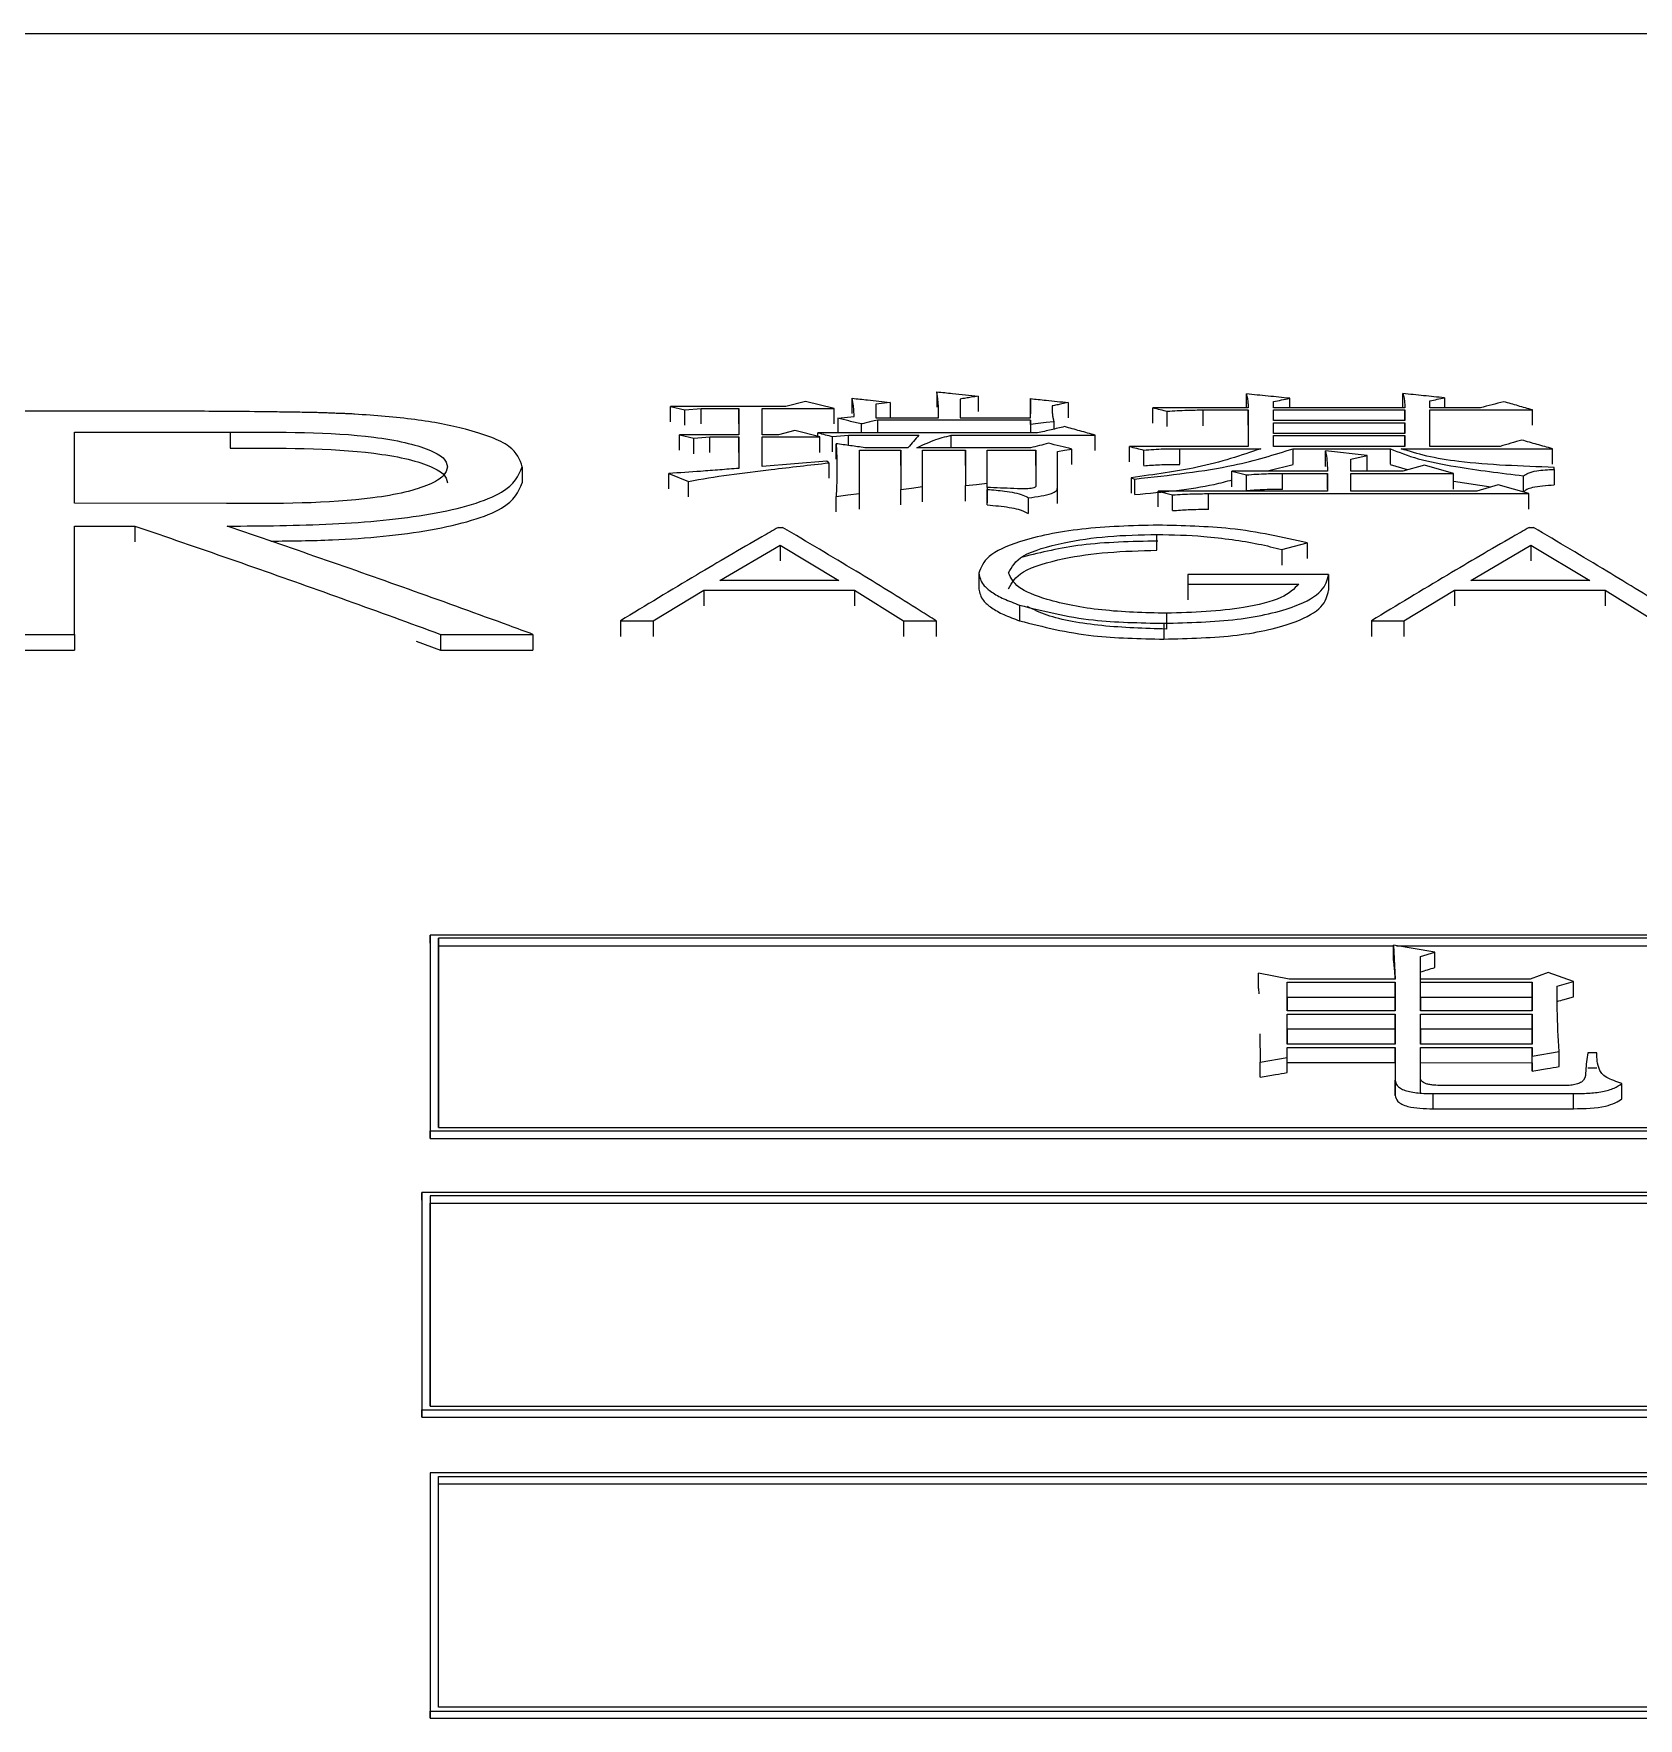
# Model space of a CAD drawing. Header units: millimetres. Extents: x 2085 to 4229, y 754 to 2271.
# Drawn here: x 2603.05 to 2612.7, y 2106.04 to 2116.17 of the extents above; entities that cross this region are included whole.
import ezdxf

# ---------------------------------------------------------------- set-up
doc = ezdxf.new("R2010")
doc.units = ezdxf.units.MM

msp = doc.modelspace()

# ---------------------------------------------------------------- linework, layer by layer
at = {"color": 7, "linetype": 'Continuous', "lineweight": 25}
for p, q in [((2629.619, 2116.166), (2592.619, 2116.167)), ((2606.88, 2113.927), (2606.967, 2113.906)), ((2607.573, 2113.927), (2606.88, 2113.927)), ((2606.88, 2113.835), (2606.88, 2113.927)), ((2607.692, 2113.956), (2607.573, 2113.927)), ((2607.865, 2113.914), (2607.692, 2113.956)), ((2607.973, 2113.884), (2607.973, 2113.976)), ((2608.2, 2113.95), (2608.114, 2113.94)), ((2608.114, 2113.94), (2608.114, 2113.859)), ((2608.2, 2113.95), (2608.2, 2113.859)), ((2608.481, 2114.015), (2608.481, 2113.923)), ((2608.622, 2113.971), (2608.622, 2113.859)), ((2608.73, 2113.989), (2608.73, 2113.897)), ((2609.044, 2113.859), (2609.044, 2113.974)), ((2609.044, 2113.974), (2609.044, 2113.882)), ((2609.271, 2113.95), (2609.271, 2113.858)), ((2610.342, 2113.919), (2610.342, 2114.002)), ((2610.504, 2113.919), (2610.504, 2113.956)), ((2610.602, 2113.919), (2610.602, 2113.976)), ((2611.283, 2113.919), (2611.283, 2114.005)), ((2611.445, 2113.919), (2611.445, 2113.961)), ((2611.532, 2113.979), (2611.532, 2113.919)), ((2603.849, 2113.898), (2602.849, 2113.898)), ((2606.967, 2113.906), (2607.064, 2113.914)), ((2606.967, 2113.814), (2606.967, 2113.906)), ((2607.064, 2113.914), (2607.291, 2113.914)), ((2607.291, 2113.914), (2607.291, 2113.757)), ((2607.291, 2113.822), (2607.291, 2113.914)), ((2607.432, 2113.914), (2607.865, 2113.914)), ((2607.432, 2113.757), (2607.432, 2113.914)), ((2607.865, 2113.822), (2607.865, 2113.914)), ((2607.886, 2113.856), (2607.984, 2113.867)), ((2607.886, 2113.856), (2607.886, 2113.768)), ((2608.114, 2113.859), (2608.492, 2113.859)), ((2608.124, 2113.845), (2608.124, 2113.768)), ((2609.044, 2113.845), (2608.124, 2113.845)), ((2608.622, 2113.859), (2609.044, 2113.859)), ((2609.044, 2113.845), (2609.044, 2113.768)), ((2609.044, 2113.819), (2609.044, 2113.845)), ((2609.184, 2113.835), (2609.184, 2113.791)), ((2610.353, 2113.919), (2609.779, 2113.919)), ((2609.779, 2113.827), (2609.779, 2113.919)), ((2609.866, 2113.806), (2609.866, 2113.898)), ((2610.082, 2113.906), (2610.353, 2113.906)), ((2610.082, 2113.81), (2610.082, 2113.906)), ((2610.353, 2113.906), (2610.353, 2113.687)), ((2610.353, 2113.814), (2610.353, 2113.906)), ((2611.294, 2113.919), (2610.504, 2113.919)), ((2610.504, 2113.906), (2611.294, 2113.906)), ((2610.504, 2113.843), (2610.504, 2113.906)), ((2611.294, 2113.843), (2610.504, 2113.843)), ((2610.504, 2113.829), (2611.294, 2113.829)), ((2610.504, 2113.765), (2610.504, 2113.829)), ((2611.294, 2113.906), (2611.294, 2113.843)), ((2611.294, 2113.843), (2611.294, 2113.906)), ((2611.294, 2113.829), (2611.294, 2113.765)), ((2611.294, 2113.765), (2611.294, 2113.829)), ((2611.748, 2113.919), (2611.445, 2113.919)), ((2611.445, 2113.906), (2612.062, 2113.906)), ((2611.445, 2113.687), (2611.445, 2113.906)), ((2612.062, 2113.814), (2612.062, 2113.906)), ((2603.298, 2113.345), (2603.298, 2113.772)), ((2603.298, 2113.772), (2604.235, 2113.772)), ((2604.235, 2113.772), (2604.235, 2113.676)), ((2606.934, 2113.757), (2607.021, 2113.736)), ((2607.291, 2113.757), (2606.934, 2113.757)), ((2606.934, 2113.665), (2606.934, 2113.757)), ((2607.021, 2113.736), (2607.118, 2113.744)), ((2607.021, 2113.643), (2607.021, 2113.736)), ((2607.118, 2113.744), (2607.291, 2113.744)), ((2607.291, 2113.744), (2607.291, 2113.555)), ((2607.291, 2113.651), (2607.291, 2113.744)), ((2607.529, 2113.757), (2607.432, 2113.757)), ((2607.432, 2113.744), (2607.778, 2113.744)), ((2607.432, 2113.566), (2607.432, 2113.744)), ((2607.627, 2113.782), (2607.529, 2113.757)), ((2607.778, 2113.744), (2607.627, 2113.782)), ((2609.087, 2113.768), (2607.767, 2113.768)), ((2607.767, 2113.747), (2607.767, 2113.768)), ((2607.778, 2113.651), (2607.778, 2113.744)), ((2607.854, 2113.654), (2607.854, 2113.747)), ((2607.951, 2113.755), (2608.373, 2113.755)), ((2607.951, 2113.693), (2607.951, 2113.755)), ((2608.027, 2113.822), (2608.027, 2113.768)), ((2608.568, 2113.755), (2609.433, 2113.755)), ((2608.568, 2113.679), (2608.568, 2113.755)), ((2609.044, 2113.819), (2609.044, 2113.768)), ((2609.433, 2113.662), (2609.433, 2113.755)), ((2611.294, 2113.765), (2610.504, 2113.765)), ((2610.504, 2113.752), (2611.294, 2113.752)), ((2610.504, 2113.687), (2610.504, 2113.752)), ((2611.294, 2113.752), (2611.294, 2113.687)), ((2611.294, 2113.687), (2611.294, 2113.752)), ((2607.876, 2113.611), (2607.876, 2113.703)), ((2608.016, 2113.665), (2608.265, 2113.665)), ((2608.016, 2113.403), (2608.016, 2113.665)), ((2608.308, 2113.679), (2608.049, 2113.679)), ((2608.265, 2113.665), (2608.265, 2113.429)), ((2608.265, 2113.573), (2608.265, 2113.665)), ((2609.044, 2113.679), (2608.362, 2113.679)), ((2608.395, 2113.665), (2608.654, 2113.665)), ((2608.395, 2113.446), (2608.395, 2113.665)), ((2608.654, 2113.665), (2608.654, 2113.452)), ((2608.654, 2113.573), (2608.654, 2113.665)), ((2608.784, 2113.665), (2609.076, 2113.665)), ((2608.784, 2113.466), (2608.784, 2113.665)), ((2609.076, 2113.665), (2609.076, 2113.446)), ((2609.076, 2113.573), (2609.076, 2113.665)), ((2609.206, 2113.437), (2609.206, 2113.657)), ((2609.293, 2113.578), (2609.293, 2113.671)), ((2610.353, 2113.687), (2609.639, 2113.687)), ((2609.639, 2113.594), (2609.639, 2113.687)), ((2609.725, 2113.573), (2609.725, 2113.665)), ((2609.942, 2113.673), (2610.428, 2113.673)), ((2609.942, 2113.581), (2609.942, 2113.673)), ((2611.294, 2113.687), (2610.504, 2113.687)), ((2610.623, 2113.581), (2610.623, 2113.673)), ((2610.623, 2113.673), (2611.207, 2113.673)), ((2611.067, 2113.632), (2610.818, 2113.66)), ((2610.818, 2113.567), (2610.818, 2113.66)), ((2610.969, 2113.61), (2611.067, 2113.632)), ((2611.067, 2113.54), (2611.067, 2113.632)), ((2611.207, 2113.581), (2611.207, 2113.673)), ((2611.272, 2113.673), (2612.181, 2113.673)), ((2611.867, 2113.687), (2611.445, 2113.687)), ((2612.181, 2113.581), (2612.181, 2113.673)), ((2605.99, 2113.564), (2605.99, 2113.468)), ((2606.87, 2113.432), (2606.87, 2113.525)), ((2606.87, 2113.525), (2606.988, 2113.477)), ((2607.821, 2113.599), (2607.432, 2113.566)), ((2607.832, 2113.588), (2607.821, 2113.599)), ((2607.832, 2113.588), (2607.832, 2113.496)), ((2610.255, 2113.538), (2610.342, 2113.516)), ((2610.829, 2113.538), (2610.255, 2113.538)), ((2610.255, 2113.445), (2610.255, 2113.538)), ((2610.623, 2113.577), (2610.476, 2113.54)), ((2610.558, 2113.524), (2610.829, 2113.524)), ((2610.558, 2113.429), (2610.558, 2113.524)), ((2610.829, 2113.524), (2610.829, 2113.418)), ((2610.829, 2113.431), (2610.829, 2113.524)), ((2610.969, 2113.538), (2610.969, 2113.61)), ((2611.283, 2113.538), (2610.969, 2113.538)), ((2610.969, 2113.524), (2611.586, 2113.524)), ((2610.969, 2113.418), (2610.969, 2113.524)), ((2611.31, 2113.546), (2611.207, 2113.577)), ((2611.413, 2113.574), (2611.283, 2113.538)), ((2611.586, 2113.524), (2611.413, 2113.574)), ((2611.586, 2113.431), (2611.586, 2113.524)), ((2612.192, 2113.549), (2612.192, 2113.561)), ((2612.192, 2113.549), (2612.192, 2113.457)), ((2606.988, 2113.384), (2606.988, 2113.477)), ((2608.265, 2113.336), (2608.265, 2113.429)), ((2608.395, 2113.353), (2608.395, 2113.446)), ((2608.654, 2113.358), (2608.654, 2113.452)), ((2608.784, 2113.44), (2608.784, 2113.466)), ((2608.784, 2113.44), (2608.784, 2113.429)), ((2608.784, 2113.44), (2608.784, 2113.347)), ((2608.784, 2113.336), (2608.784, 2113.429)), ((2609.206, 2113.344), (2609.206, 2113.437)), ((2609.65, 2113.499), (2609.65, 2113.406)), ((2609.65, 2113.499), (2609.671, 2113.491)), ((2609.671, 2113.398), (2609.671, 2113.491)), ((2610.342, 2113.423), (2610.342, 2113.516)), ((2611.811, 2113.443), (2611.586, 2113.476)), ((2611.856, 2113.457), (2611.727, 2113.417)), ((2612.04, 2113.403), (2611.856, 2113.457)), ((2612.008, 2113.417), (2612.008, 2113.51)), ((2604.213, 2113.343), (2603.298, 2113.345)), ((2607.876, 2113.293), (2607.876, 2113.386)), ((2608.016, 2113.31), (2608.016, 2113.403)), ((2609.033, 2113.284), (2609.033, 2113.378)), ((2609.812, 2113.324), (2609.812, 2113.418)), ((2609.812, 2113.418), (2609.898, 2113.395)), ((2610.829, 2113.418), (2609.812, 2113.418)), ((2609.898, 2113.302), (2609.898, 2113.395)), ((2610.115, 2113.308), (2610.115, 2113.403)), ((2610.115, 2113.403), (2612.04, 2113.403)), ((2611.727, 2113.417), (2610.969, 2113.418)), ((2612.04, 2113.31), (2612.04, 2113.403)), ((2603.298, 2113.208), (2603.662, 2113.208)), ((2603.298, 2112.557), (2603.298, 2113.208)), ((2603.662, 2113.208), (2603.662, 2113.114)), ((2607.529, 2113.2), (2607.554, 2113.2)), ((2609.804, 2113.063), (2609.804, 2113.158)), ((2612.042, 2113.2), (2612.067, 2113.2)), ((2607.177, 2112.881), (2607.54, 2113.094)), ((2607.54, 2113.094), (2607.892, 2112.881)), ((2607.54, 2113.094), (2607.54, 2113)), ((2610.554, 2113.067), (2610.708, 2113.107)), ((2610.554, 2113.067), (2610.554, 2112.973)), ((2610.708, 2113.107), (2610.708, 2113.013)), ((2611.69, 2112.881), (2612.052, 2113.094)), ((2612.052, 2113.094), (2612.405, 2112.881)), ((2612.052, 2113.094), (2612.052, 2113)), ((2608.734, 2112.925), (2608.734, 2112.831)), ((2609.99, 2112.917), (2609.99, 2112.86)), ((2610.836, 2112.917), (2609.99, 2112.917)), ((2609.99, 2112.917), (2609.99, 2112.823)), ((2610.836, 2112.917), (2610.836, 2112.823)), ((2606.776, 2112.639), (2607.08, 2112.823)), ((2607.08, 2112.823), (2607.08, 2112.729)), ((2607.08, 2112.823), (2607.987, 2112.823)), ((2607.892, 2112.881), (2607.177, 2112.881)), ((2607.987, 2112.823), (2607.987, 2112.729)), ((2607.987, 2112.823), (2608.282, 2112.639)), ((2609.99, 2112.86), (2610.657, 2112.86)), ((2609.99, 2112.86), (2609.99, 2112.765)), ((2611.289, 2112.639), (2611.593, 2112.823)), ((2611.593, 2112.823), (2611.593, 2112.729)), ((2611.593, 2112.823), (2612.499, 2112.823)), ((2612.405, 2112.881), (2611.69, 2112.881)), ((2612.499, 2112.823), (2612.499, 2112.729)), ((2612.499, 2112.823), (2612.795, 2112.639)), ((2608.979, 2112.733), (2608.979, 2112.639)), ((2606.58, 2112.639), (2606.776, 2112.639)), ((2606.776, 2112.639), (2606.776, 2112.544)), ((2608.282, 2112.639), (2608.477, 2112.639)), ((2608.477, 2112.639), (2608.477, 2112.544)), ((2609.846, 2112.624), (2609.846, 2112.529)), ((2609.861, 2112.684), (2609.861, 2112.589)), ((2611.093, 2112.639), (2611.289, 2112.639)), ((2611.289, 2112.639), (2611.289, 2112.544)), ((2602.849, 2112.557), (2603.298, 2112.557)), ((2603.298, 2112.557), (2603.298, 2112.463)), ((2605.352, 2112.516), (2605.499, 2112.462)), ((2605.499, 2112.557), (2605.499, 2112.462)), ((2605.499, 2112.557), (2606.054, 2112.557)), ((2606.054, 2112.557), (2606.054, 2112.462)), ((2602.849, 2112.463), (2603.298, 2112.463)), ((2605.499, 2112.462), (2606.054, 2112.462)), ((2605.437, 2110.702), (2605.437, 2110.75)), ((2627.42, 2110.749), (2605.437, 2110.75)), ((2627.37, 2110.732), (2605.487, 2110.732)), ((2605.487, 2110.686), (2605.487, 2110.732)), ((2605.487, 2110.686), (2611.226, 2110.686)), ((2611.226, 2110.689), (2611.236, 2110.486)), ((2611.474, 2110.647), (2611.226, 2110.689)), ((2611.226, 2110.597), (2611.226, 2110.689)), ((2611.245, 2110.686), (2616.158, 2110.686)), ((2611.388, 2110.621), (2611.474, 2110.647)), ((2611.388, 2110.486), (2611.388, 2110.621)), ((2611.388, 2110.62), (2611.388, 2110.621)), ((2611.474, 2110.555), (2611.474, 2110.647)), ((2610.598, 2110.486), (2610.414, 2110.521)), ((2610.414, 2110.429), (2610.414, 2110.521)), ((2611.236, 2110.486), (2610.598, 2110.486)), ((2611.388, 2110.486), (2611.388, 2110.529)), ((2612.048, 2110.486), (2611.388, 2110.486)), ((2611.388, 2110.394), (2611.388, 2110.486)), ((2612.156, 2110.525), (2612.048, 2110.486)), ((2612.307, 2110.471), (2612.156, 2110.525)), ((2610.414, 2110.429), (2610.417, 2110.398)), ((2610.587, 2110.467), (2611.236, 2110.467)), ((2610.587, 2110.296), (2610.587, 2110.467)), ((2610.587, 2110.375), (2610.587, 2110.467)), ((2611.236, 2110.467), (2611.236, 2110.296)), ((2611.236, 2110.375), (2611.236, 2110.467)), ((2611.388, 2110.467), (2612.059, 2110.467)), ((2611.388, 2110.296), (2611.388, 2110.467)), ((2611.388, 2110.375), (2611.388, 2110.467)), ((2612.059, 2110.467), (2612.059, 2110.296)), ((2612.059, 2110.375), (2612.059, 2110.467)), ((2612.21, 2110.444), (2612.307, 2110.471)), ((2612.307, 2110.379), (2612.307, 2110.471)), ((2610.587, 2110.375), (2610.587, 2110.296)), ((2611.236, 2110.375), (2610.587, 2110.375)), ((2611.236, 2110.296), (2610.587, 2110.296)), ((2611.236, 2110.296), (2611.236, 2110.375)), ((2611.388, 2110.375), (2611.388, 2110.296)), ((2612.059, 2110.375), (2611.388, 2110.375)), ((2612.059, 2110.296), (2611.388, 2110.296)), ((2612.059, 2110.296), (2612.059, 2110.375)), ((2610.587, 2110.276), (2611.236, 2110.276)), ((2610.587, 2110.095), (2610.587, 2110.276)), ((2610.587, 2110.185), (2610.587, 2110.276)), ((2610.587, 2110.185), (2610.587, 2110.095)), ((2611.236, 2110.185), (2610.587, 2110.185)), ((2611.236, 2110.276), (2611.236, 2110.095)), ((2611.236, 2110.185), (2611.236, 2110.276)), ((2611.236, 2110.095), (2611.236, 2110.185)), ((2611.388, 2110.276), (2612.059, 2110.276)), ((2611.388, 2110.095), (2611.388, 2110.276)), ((2611.388, 2110.185), (2611.388, 2110.276)), ((2611.388, 2110.185), (2611.388, 2110.095)), ((2612.059, 2110.185), (2611.388, 2110.185)), ((2612.059, 2110.276), (2612.059, 2110.095)), ((2612.059, 2110.185), (2612.059, 2110.276)), ((2612.059, 2110.095), (2612.059, 2110.185)), ((2610.422, 2110.157), (2610.425, 2109.987)), ((2611.236, 2110.095), (2610.587, 2110.095)), ((2612.059, 2110.095), (2611.388, 2110.095)), ((2610.425, 2109.987), (2610.587, 2110.015)), ((2610.425, 2109.896), (2610.425, 2109.987)), ((2610.587, 2110.075), (2611.236, 2110.075)), ((2610.587, 2110.015), (2610.587, 2110.075)), ((2610.587, 2109.984), (2610.587, 2110.075)), ((2610.587, 2109.924), (2610.587, 2110.015)), ((2610.587, 2109.924), (2610.587, 2109.984)), ((2610.587, 2109.984), (2611.236, 2109.984)), ((2611.236, 2110.075), (2611.236, 2109.879)), ((2611.236, 2109.984), (2611.236, 2110.075)), ((2611.236, 2109.984), (2611.236, 2109.787)), ((2611.388, 2110.075), (2612.059, 2110.075)), ((2611.388, 2109.891), (2611.388, 2110.075)), ((2611.388, 2109.984), (2611.388, 2110.075)), ((2611.388, 2109.801), (2611.388, 2109.984)), ((2611.388, 2109.984), (2612.059, 2109.983)), ((2612.059, 2110.075), (2612.059, 2110.023)), ((2612.059, 2109.983), (2612.059, 2110.075)), ((2612.059, 2110.023), (2612.221, 2110.051)), ((2612.059, 2109.932), (2612.059, 2110.023)), ((2612.059, 2109.983), (2612.059, 2109.932)), ((2612.221, 2109.96), (2612.221, 2110.051)), ((2612.448, 2110.043), (2612.394, 2110.043)), ((2611.236, 2109.787), (2611.236, 2109.879)), ((2612.394, 2109.952), (2612.448, 2109.952)), ((2611.464, 2109.707), (2611.464, 2109.798)), ((2611.464, 2109.798), (2612.307, 2109.798)), ((2612.264, 2109.846), (2611.518, 2109.846)), ((2612.307, 2109.707), (2612.307, 2109.798)), ((2612.599, 2109.767), (2612.599, 2109.858)), ((2605.437, 2109.724), (2605.437, 2109.528)), ((2611.464, 2109.707), (2612.307, 2109.707)), ((2605.437, 2109.528), (2605.437, 2109.574)), ((2605.437, 2109.574), (2627.42, 2109.574)), ((2605.487, 2109.593), (2627.37, 2109.593)), ((2605.437, 2109.528), (2627.42, 2109.528)), ((2605.387, 2109.158), (2605.387, 2109.204)), ((2627.37, 2109.203), (2605.387, 2109.204)), ((2627.32, 2109.184), (2605.437, 2109.184)), ((2605.437, 2109.139), (2627.32, 2109.139)), ((2605.387, 2108.197), (2605.387, 2107.853)), ((2605.387, 2107.853), (2605.387, 2107.898)), ((2605.387, 2107.898), (2627.37, 2107.897)), ((2605.387, 2107.853), (2627.37, 2107.853)), ((2605.437, 2107.919), (2627.32, 2107.918)), ((2605.437, 2107.519), (2605.437, 2107.474)), ((2627.42, 2107.518), (2605.437, 2107.519)), ((2605.487, 2107.497), (2627.37, 2107.497)), ((2605.487, 2107.453), (2605.487, 2107.497)), ((2605.487, 2107.453), (2627.37, 2107.453)), ((2605.437, 2106.244), (2605.437, 2106.044)), ((2605.437, 2106.044), (2605.437, 2106.087)), ((2605.437, 2106.087), (2627.42, 2106.087)), ((2605.437, 2106.044), (2627.42, 2106.043)), ((2627.37, 2106.11), (2605.487, 2106.11))]:
    msp.add_line(p, q, dxfattribs=at)
at = {"color": 7, "linetype": 'Continuous', "lineweight": 25, "flags": 128}
for points in [[(2607.064, 2113.822), (2607.064, 2113.842), (2607.064, 2113.866), (2607.064, 2113.89), (2607.064, 2113.914)], [(2609.184, 2113.835), (2609.138, 2113.83), (2609.091, 2113.824), (2609.044, 2113.819)], [(2607.118, 2113.651), (2607.118, 2113.672), (2607.118, 2113.696), (2607.118, 2113.72), (2607.118, 2113.744)], [(2607.854, 2113.747), (2607.903, 2113.751), (2607.951, 2113.755)], [(2609.206, 2113.657), (2609.249, 2113.664), (2609.293, 2113.671)], [(2608.265, 2113.429), (2608.33, 2113.437), (2608.395, 2113.446)], [(2608.654, 2113.452), (2608.719, 2113.459), (2608.784, 2113.466)], [(2607.876, 2113.386), (2607.946, 2113.395), (2608.016, 2113.403)], [(2606.58, 2112.639), (2606.58, 2112.614), (2606.58, 2112.589), (2606.58, 2112.544)], [(2608.282, 2112.639), (2608.282, 2112.615), (2608.282, 2112.591), (2608.282, 2112.544)], [(2611.093, 2112.639), (2611.093, 2112.614), (2611.093, 2112.589), (2611.093, 2112.544)]]:
    msp.add_lwpolyline(points, dxfattribs=at)
at = {"color": 7, "linetype": 'Continuous', "lineweight": 25}
for points, knots in [([(2607.984, 2113.867), (2607.984, 2113.877), (2607.983, 2113.898), (2607.981, 2113.935), (2607.976, 2113.961), (2607.973, 2113.976)], [0, 0, 0, 0, 0.287575, 0.575167, 1, 1, 1, 1]), ([(2607.973, 2113.976), (2608.004, 2113.973), (2608.057, 2113.967), (2608.133, 2113.958), (2608.178, 2113.953), (2608.2, 2113.95)], [0, 0, 0, 0, 0.408301, 0.70415, 1, 1, 1, 1]), ([(2608.492, 2113.859), (2608.492, 2113.86), (2608.492, 2113.861), (2608.492, 2113.864), (2608.492, 2113.867), (2608.492, 2113.87), (2608.492, 2113.873), (2608.492, 2113.876), (2608.492, 2113.878), (2608.492, 2113.88), (2608.492, 2113.883), (2608.492, 2113.885), (2608.492, 2113.888), (2608.492, 2113.89), (2608.492, 2113.892), (2608.492, 2113.895), (2608.492, 2113.897), (2608.492, 2113.9), (2608.492, 2113.902), (2608.492, 2113.905), (2608.492, 2113.907), (2608.492, 2113.91), (2608.492, 2113.912), (2608.491, 2113.915), (2608.491, 2113.917), (2608.491, 2113.919), (2608.491, 2113.922), (2608.491, 2113.925), (2608.491, 2113.927), (2608.491, 2113.929), (2608.491, 2113.931), (2608.491, 2113.934), (2608.49, 2113.937), (2608.49, 2113.939), (2608.49, 2113.942), (2608.49, 2113.944), (2608.49, 2113.946), (2608.489, 2113.949), (2608.489, 2113.951), (2608.489, 2113.954), (2608.489, 2113.956), (2608.488, 2113.959), (2608.488, 2113.961), (2608.488, 2113.963), (2608.488, 2113.966), (2608.487, 2113.968), (2608.487, 2113.971), (2608.487, 2113.973), (2608.487, 2113.976), (2608.486, 2113.978), (2608.486, 2113.98), (2608.486, 2113.983), (2608.485, 2113.985), (2608.485, 2113.988), (2608.485, 2113.99), (2608.484, 2113.992), (2608.484, 2113.995), (2608.484, 2113.997), (2608.483, 2114), (2608.483, 2114.002), (2608.483, 2114.005), (2608.482, 2114.007), (2608.482, 2114.009), (2608.482, 2114.012), (2608.481, 2114.014), (2608.481, 2114.015)], [0, 0, 0, 0, 0.017776, 0.0355519, 0.0533279, 0.0711039, 0.0888799, 0.1066558, 0.1244318, 0.1333198, 0.1510958, 0.1688718, 0.1866477, 0.1955357, 0.2133117, 0.2310877, 0.2488636, 0.2577516, 0.2755276, 0.2933036, 0.3110796, 0.3199675, 0.3377435, 0.3555195, 0.3732955, 0.3821835, 0.3999594, 0.4177354, 0.4355114, 0.4443994, 0.4621753, 0.4799513, 0.4977273, 0.5155033, 0.5243913, 0.5421672, 0.5599432, 0.5688312, 0.5866072, 0.6043832, 0.6221591, 0.6399351, 0.6488231, 0.6665991, 0.6843751, 0.702151, 0.711039, 0.728815, 0.746591, 0.7643669, 0.7732549, 0.7910309, 0.8088069, 0.8265829, 0.8354708, 0.8532468, 0.8710228, 0.8887988, 0.8976868, 0.9154627, 0.9332387, 0.9510147, 0.9599027, 0.9776786, 1, 1, 1, 1]), ([(2608.481, 2114.015), (2608.513, 2114.012), (2608.57, 2114.006), (2608.653, 2113.997), (2608.704, 2113.992), (2608.73, 2113.989)], [0, 0, 0, 0, 0.377751, 0.688875, 1, 1, 1, 1]), ([(2608.73, 2113.989), (2608.716, 2113.987), (2608.691, 2113.983), (2608.655, 2113.977), (2608.633, 2113.973), (2608.622, 2113.971)], [0, 0, 0, 0, 0.390452, 0.695226, 1, 1, 1, 1]), ([(2609.044, 2113.974), (2609.075, 2113.971), (2609.129, 2113.965), (2609.205, 2113.957), (2609.249, 2113.953), (2609.271, 2113.95)], [0, 0, 0, 0, 0.414517, 0.707258, 1, 1, 1, 1]), ([(2609.271, 2113.95), (2609.258, 2113.948), (2609.235, 2113.943), (2609.203, 2113.936), (2609.183, 2113.932), (2609.174, 2113.93)], [0, 0, 0, 0, 0.40015, 0.700074, 1, 1, 1, 1]), ([(2609.174, 2113.93), (2609.174, 2113.918), (2609.174, 2113.905), (2609.175, 2113.892), (2609.175, 2113.889), (2609.175, 2113.886), (2609.176, 2113.883), (2609.176, 2113.881), (2609.176, 2113.878), (2609.177, 2113.875), (2609.177, 2113.871), (2609.178, 2113.868), (2609.178, 2113.865), (2609.179, 2113.862), (2609.179, 2113.859), (2609.18, 2113.856), (2609.181, 2113.853), (2609.181, 2113.851), (2609.182, 2113.849), (2609.182, 2113.847), (2609.182, 2113.845), (2609.183, 2113.843), (2609.183, 2113.841), (2609.183, 2113.84), (2609.184, 2113.838), (2609.184, 2113.837), (2609.184, 2113.835), (2609.184, 2113.835)], [0, 0, 0, 0, 0.37469, 0.398108, 0.421526, 0.468361, 0.491779, 0.515197, 0.538615, 0.58545, 0.608868, 0.655703, 0.679121, 0.702539, 0.749374, 0.772792, 0.79621, 0.843045, 0.854754, 0.866463, 0.889881, 0.913299, 0.936716, 0.948425, 0.960134, 0.980067, 1, 1, 1, 1]), ([(2610.342, 2114.002), (2610.344, 2113.993), (2610.348, 2113.975), (2610.352, 2113.947), (2610.352, 2113.928), (2610.353, 2113.919)], [0, 0, 0, 0, 0.32278, 0.661317, 1, 1, 1, 1]), ([(2610.602, 2113.976), (2610.558, 2113.981), (2610.472, 2113.989), (2610.385, 2113.998), (2610.342, 2114.002)], [0, 0, 0, 0, 0.4999993, 1, 1, 1, 1]), ([(2610.504, 2113.956), (2610.52, 2113.959), (2610.553, 2113.966), (2610.585, 2113.973), (2610.602, 2113.976)], [0, 0, 0, 0, 0.500001, 1, 1, 1, 1]), ([(2611.283, 2114.005), (2611.285, 2113.996), (2611.29, 2113.977), (2611.293, 2113.948), (2611.294, 2113.929), (2611.294, 2113.919)], [0, 0, 0, 0, 0.320799, 0.66032, 1, 1, 1, 1]), ([(2611.532, 2113.979), (2611.49, 2113.983), (2611.407, 2113.992), (2611.324, 2114), (2611.283, 2114.005)], [0, 0, 0, 0, 0.499999, 1, 1, 1, 1]), ([(2611.445, 2113.961), (2611.46, 2113.964), (2611.489, 2113.97), (2611.517, 2113.976), (2611.532, 2113.979)], [0, 0, 0, 0, 0.500001, 1, 1, 1, 1]), ([(2611.889, 2113.955), (2611.865, 2113.949), (2611.818, 2113.937), (2611.772, 2113.925), (2611.748, 2113.919)], [0, 0, 0, 0, 0.499996, 1, 1, 1, 1]), ([(2612.062, 2113.906), (2612.033, 2113.914), (2611.975, 2113.931), (2611.918, 2113.947), (2611.889, 2113.955)], [0, 0, 0, 0, 0.5, 1, 1, 1, 1]), ([(2604.982, 2113.881), (2604.972, 2113.882), (2604.957, 2113.882), (2604.937, 2113.883), (2604.923, 2113.884), (2604.903, 2113.885), (2604.883, 2113.885), (2604.863, 2113.886), (2604.848, 2113.887), (2604.833, 2113.887), (2604.813, 2113.888), (2604.793, 2113.889), (2604.773, 2113.889), (2604.758, 2113.89), (2604.728, 2113.89), (2604.663, 2113.892), (2604.582, 2113.893), (2604.441, 2113.895), (2604.272, 2113.897), (2604.055, 2113.898), (2603.918, 2113.898), (2603.849, 2113.898)], [0, 0, 0, 0, 0.026604, 0.039906, 0.053209, 0.066511, 0.093115, 0.106417, 0.119719, 0.133022, 0.146324, 0.172928, 0.18623, 0.199533, 0.212835, 0.266046, 0.372479, 0.425688, 0.638532, 0.819249, 1, 1, 1, 1]), ([(2605.99, 2113.564), (2605.976, 2113.607), (2605.947, 2113.692), (2605.683, 2113.79), (2605.35, 2113.854), (2605.106, 2113.872), (2604.982, 2113.881)], [0, 0, 0, 0, 0.268776, 0.544534, 0.769495, 1, 1, 1, 1]), ([(2608.027, 2113.822), (2608.015, 2113.825), (2607.99, 2113.831), (2607.943, 2113.842), (2607.908, 2113.851), (2607.886, 2113.856)], [0, 0, 0, 0, 0.266243, 0.532487, 1, 1, 1, 1]), ([(2608.124, 2113.845), (2608.112, 2113.842), (2608.089, 2113.837), (2608.057, 2113.829), (2608.037, 2113.824), (2608.027, 2113.822)], [0, 0, 0, 0, 0.384576, 0.692287, 1, 1, 1, 1]), ([(2609.779, 2113.919), (2609.794, 2113.916), (2609.823, 2113.909), (2609.852, 2113.902), (2609.866, 2113.898)], [0, 0, 0, 0, 0.5, 1, 1, 1, 1]), ([(2609.866, 2113.898), (2609.906, 2113.901), (2609.977, 2113.905), (2610.05, 2113.906), (2610.082, 2113.906)], [0, 0, 0, 0, 0.558835, 1, 1, 1, 1]), ([(2604.235, 2113.772), (2604.535, 2113.774), (2604.911, 2113.776), (2605.29, 2113.713), (2605.431, 2113.669), (2605.526, 2113.619), (2605.536, 2113.583), (2605.541, 2113.565)], [0, 0, 0, 0, 0.515202, 0.645783, 0.772677, 0.88728, 1, 1, 1, 1]), ([(2607.767, 2113.768), (2607.782, 2113.765), (2607.811, 2113.757), (2607.84, 2113.75), (2607.854, 2113.747)], [0, 0, 0, 0, 0.499999, 1, 1, 1, 1]), ([(2608.373, 2113.755), (2608.362, 2113.742), (2608.341, 2113.717), (2608.319, 2113.692), (2608.308, 2113.679)], [0, 0, 0, 0, 0.5, 1, 1, 1, 1]), ([(2608.362, 2113.679), (2608.394, 2113.694), (2608.45, 2113.722), (2608.532, 2113.745), (2608.568, 2113.755)], [0, 0, 0, 0, 0.55626, 1, 1, 1, 1]), ([(2609.249, 2113.806), (2609.222, 2113.799), (2609.168, 2113.787), (2609.114, 2113.774), (2609.087, 2113.768)], [0, 0, 0, 0, 0.499999, 1, 1, 1, 1]), ([(2609.433, 2113.755), (2609.403, 2113.763), (2609.341, 2113.78), (2609.28, 2113.797), (2609.249, 2113.806)], [0, 0, 0, 0, 0.5, 1, 1, 1, 1]), ([(2611.997, 2113.725), (2611.975, 2113.719), (2611.932, 2113.706), (2611.889, 2113.693), (2611.867, 2113.687)], [0, 0, 0, 0, 0.499997, 1, 1, 1, 1]), ([(2612.181, 2113.673), (2612.15, 2113.682), (2612.089, 2113.699), (2612.028, 2113.716), (2611.997, 2113.725)], [0, 0, 0, 0, 0.5, 1, 1, 1, 1]), ([(2604.235, 2113.676), (2604.535, 2113.678), (2604.91, 2113.679), (2605.29, 2113.617), (2605.431, 2113.573), (2605.526, 2113.523), (2605.536, 2113.487), (2605.541, 2113.469)], [0, 0, 0, 0, 0.5154028, 0.645991, 0.7728467, 0.8873772, 1, 1, 1, 1]), ([(2607.876, 2113.703), (2607.877, 2113.684), (2607.88, 2113.623), (2607.883, 2113.518), (2607.878, 2113.43), (2607.876, 2113.386)], [0, 0, 0, 0, 0.18758, 0.593728, 1, 1, 1, 1]), ([(2608.049, 2113.679), (2608.02, 2113.683), (2607.962, 2113.691), (2607.904, 2113.699), (2607.876, 2113.703)], [0, 0, 0, 0, 0.5, 1, 1, 1, 1]), ([(2609.152, 2113.706), (2609.134, 2113.701), (2609.098, 2113.692), (2609.062, 2113.683), (2609.044, 2113.679)], [0, 0, 0, 0, 0.4999953, 1, 1, 1, 1]), ([(2609.293, 2113.671), (2609.269, 2113.677), (2609.222, 2113.688), (2609.175, 2113.7), (2609.152, 2113.706)], [0, 0, 0, 0, 0.499999, 1, 1, 1, 1]), ([(2609.639, 2113.687), (2609.653, 2113.683), (2609.682, 2113.676), (2609.711, 2113.669), (2609.725, 2113.665)], [0, 0, 0, 0, 0.5, 1, 1, 1, 1]), ([(2610.428, 2113.673), (2610.31, 2113.633), (2610.095, 2113.559), (2609.788, 2113.518), (2609.65, 2113.499)], [0, 0, 0, 0, 0.551009, 1, 1, 1, 1]), ([(2609.671, 2113.491), (2609.88, 2113.514), (2610.249, 2113.555), (2610.51, 2113.638), (2610.623, 2113.673)], [0, 0, 0, 0, 0.5673885, 1, 1, 1, 1]), ([(2609.725, 2113.665), (2609.765, 2113.668), (2609.836, 2113.673), (2609.909, 2113.673), (2609.942, 2113.673)], [0, 0, 0, 0, 0.558835, 1, 1, 1, 1]), ([(2610.818, 2113.66), (2610.821, 2113.64), (2610.826, 2113.61), (2610.828, 2113.569), (2610.829, 2113.549), (2610.829, 2113.538)], [0, 0, 0, 0, 0.499799, 0.749887, 1, 1, 1, 1]), ([(2611.207, 2113.673), (2611.259, 2113.652), (2611.364, 2113.609), (2611.646, 2113.555), (2611.87, 2113.527), (2612.008, 2113.51)], [0, 0, 0, 0, 0.271719, 0.55196, 1, 1, 1, 1]), ([(2612.192, 2113.561), (2611.995, 2113.568), (2611.723, 2113.577), (2611.419, 2113.626), (2611.321, 2113.658), (2611.272, 2113.673)], [0, 0, 0, 0, 0.568218, 0.786771, 1, 1, 1, 1]), ([(2605.541, 2113.565), (2605.536, 2113.546), (2605.526, 2113.509), (2605.434, 2113.455), (2605.29, 2113.409), (2604.901, 2113.342), (2604.518, 2113.343), (2604.213, 2113.343)], [0, 0, 0, 0, 0.11283, 0.2273, 0.354231, 0.484873, 1, 1, 1, 1]), ([(2604.217, 2113.208), (2604.428, 2113.209), (2604.847, 2113.213), (2605.363, 2113.259), (2605.693, 2113.335), (2605.932, 2113.429), (2605.967, 2113.511), (2605.99, 2113.564)], [0, 0, 0, 0, 0.260913, 0.517661, 0.647473, 0.773697, 1, 1, 1, 1]), ([(2607.291, 2113.555), (2607.253, 2113.552), (2607.177, 2113.546), (2607.037, 2113.535), (2606.934, 2113.528), (2606.87, 2113.525)], [0, 0, 0, 0, 0.2736636, 0.5473511, 1, 1, 1, 1]), ([(2606.988, 2113.477), (2607.069, 2113.491), (2607.229, 2113.518), (2607.516, 2113.552), (2607.717, 2113.575), (2607.832, 2113.588)], [0, 0, 0, 0, 0.300725, 0.599042, 1, 1, 1, 1]), ([(2609.942, 2113.577), (2609.901, 2113.577), (2609.827, 2113.576), (2609.756, 2113.571), (2609.725, 2113.569)], [0, 0, 0, 0, 0.561085, 1, 1, 1, 1]), ([(2610.342, 2113.516), (2610.382, 2113.519), (2610.453, 2113.524), (2610.526, 2113.524), (2610.558, 2113.524)], [0, 0, 0, 0, 0.558835, 1, 1, 1, 1]), ([(2612.008, 2113.51), (2612.016, 2113.516), (2612.032, 2113.528), (2612.096, 2113.544), (2612.155, 2113.547), (2612.192, 2113.549)], [0, 0, 0, 0, 0.268715, 0.546829, 1, 1, 1, 1]), ([(2604.478, 2113.118), (2604.602, 2113.119), (2604.933, 2113.123), (2605.363, 2113.164), (2605.693, 2113.239), (2605.932, 2113.333), (2605.967, 2113.415), (2605.99, 2113.468)], [0, 0, 0, 0, 0.171744, 0.459618, 0.605115, 0.74654, 1, 1, 1, 1]), ([(2609.076, 2113.446), (2609.075, 2113.444), (2609.073, 2113.441), (2609.064, 2113.437), (2609.048, 2113.434), (2609.008, 2113.43), (2608.918, 2113.435), (2608.837, 2113.438), (2608.784, 2113.44)], [0, 0, 0, 0, 0.0497966, 0.1008375, 0.1638489, 0.2293145, 0.4925683, 1, 1, 1, 1]), ([(2608.784, 2113.429), (2608.82, 2113.426), (2608.877, 2113.421), (2608.949, 2113.409), (2609.002, 2113.395), (2609.023, 2113.384), (2609.033, 2113.378)], [0, 0, 0, 0, 0.34869, 0.570906, 0.788288, 1, 1, 1, 1]), ([(2609.033, 2113.378), (2609.084, 2113.385), (2609.155, 2113.394), (2609.203, 2113.42), (2609.205, 2113.432), (2609.206, 2113.437)], [0, 0, 0, 0, 0.572838, 0.788051, 1, 1, 1, 1]), ([(2610.255, 2113.484), (2610.22, 2113.475), (2610.058, 2113.431), (2609.841, 2113.411), (2609.671, 2113.395)], [0, 0, 0, 0, 0.219968, 1, 1, 1, 1]), ([(2610.558, 2113.429), (2610.517, 2113.428), (2610.444, 2113.428), (2610.373, 2113.422), (2610.342, 2113.42)], [0, 0, 0, 0, 0.561086, 1, 1, 1, 1]), ([(2612.192, 2113.454), (2612.168, 2113.452), (2612.122, 2113.45), (2612.064, 2113.441), (2612.025, 2113.429), (2612.014, 2113.419), (2612.008, 2113.415)], [0, 0, 0, 0, 0.2902729, 0.5737489, 0.7896358, 1, 1, 1, 1]), ([(2609.033, 2113.282), (2609.015, 2113.291), (2608.985, 2113.306), (2608.917, 2113.319), (2608.853, 2113.328), (2608.807, 2113.331), (2608.784, 2113.333)], [0, 0, 0, 0, 0.328275, 0.548712, 0.773165, 1, 1, 1, 1]), ([(2609.898, 2113.395), (2609.938, 2113.398), (2610.009, 2113.403), (2610.082, 2113.403), (2610.115, 2113.403)], [0, 0, 0, 0, 0.5588348, 1, 1, 1, 1]), ([(2610.115, 2113.308), (2610.074, 2113.307), (2610, 2113.307), (2609.93, 2113.301), (2609.898, 2113.299)], [0, 0, 0, 0, 0.561086, 1, 1, 1, 1]), ([(2603.662, 2113.208), (2603.71, 2113.191), (2603.947, 2113.111), (2604.372, 2112.963), (2604.937, 2112.763), (2605.312, 2112.626), (2605.499, 2112.557)], [0, 0, 0, 0, 0.077607, 0.388036, 0.694012, 1, 1, 1, 1]), ([(2606.054, 2112.557), (2606.007, 2112.575), (2605.769, 2112.662), (2605.344, 2112.816), (2604.779, 2113.015), (2604.404, 2113.143), (2604.217, 2113.208)], [0, 0, 0, 0, 0.077607, 0.388037, 0.694012, 1, 1, 1, 1]), ([(2607.529, 2113.2), (2607.496, 2113.181), (2607.332, 2113.088), (2607.016, 2112.903), (2606.732, 2112.731), (2606.58, 2112.639)], [0, 0, 0, 0, 0.103722, 0.518616, 1, 1, 1, 1]), ([(2608.477, 2112.639), (2608.445, 2112.659), (2608.285, 2112.76), (2607.977, 2112.95), (2607.702, 2113.113), (2607.554, 2113.2)], [0, 0, 0, 0, 0.104313, 0.521568, 1, 1, 1, 1]), ([(2609.81, 2113.214), (2609.653, 2113.21), (2609.345, 2113.201), (2608.986, 2113.127), (2608.771, 2113.029), (2608.746, 2112.959), (2608.734, 2112.925)], [0, 0, 0, 0, 0.292337, 0.575557, 0.790285, 1, 1, 1, 1]), ([(2608.913, 2112.927), (2608.932, 2112.963), (2608.971, 2113.035), (2609.22, 2113.109), (2609.507, 2113.151), (2609.704, 2113.156), (2609.804, 2113.158)], [0, 0, 0, 0, 0.266309, 0.543068, 0.76962, 1, 1, 1, 1]), ([(2609.81, 2113.118), (2609.651, 2113.115), (2609.346, 2113.108), (2609.11, 2113.05), (2608.997, 2113.022)], [0, 0, 0, 0, 0.520352, 1, 1, 1, 1]), ([(2609.804, 2113.158), (2609.899, 2113.156), (2610.055, 2113.152), (2610.257, 2113.128), (2610.417, 2113.102), (2610.509, 2113.079), (2610.554, 2113.067)], [0, 0, 0, 0, 0.344694, 0.565951, 0.784515, 1, 1, 1, 1]), ([(2610.708, 2113.107), (2610.56, 2113.141), (2610.292, 2113.202), (2609.959, 2113.21), (2609.81, 2113.214)], [0, 0, 0, 0, 0.553186, 1, 1, 1, 1]), ([(2612.042, 2113.2), (2612.009, 2113.181), (2611.845, 2113.088), (2611.529, 2112.903), (2611.245, 2112.731), (2611.093, 2112.639)], [0, 0, 0, 0, 0.103722, 0.518616, 1, 1, 1, 1]), ([(2612.99, 2112.639), (2612.958, 2112.659), (2612.798, 2112.76), (2612.49, 2112.95), (2612.214, 2113.113), (2612.067, 2113.2)], [0, 0, 0, 0, 0.104313, 0.521568, 1, 1, 1, 1]), ([(2608.913, 2112.832), (2608.932, 2112.868), (2608.971, 2112.94), (2609.22, 2113.014), (2609.507, 2113.055), (2609.704, 2113.06), (2609.804, 2113.063)], [0, 0, 0, 0, 0.26614, 0.542866, 0.769494, 1, 1, 1, 1]), ([(2608.734, 2112.925), (2608.739, 2112.901), (2608.747, 2112.863), (2608.808, 2112.811), (2608.881, 2112.77), (2608.946, 2112.746), (2608.979, 2112.733)], [0, 0, 0, 0, 0.334846, 0.553685, 0.77524, 1, 1, 1, 1]), ([(2609.861, 2112.684), (2609.729, 2112.687), (2609.468, 2112.695), (2609.154, 2112.756), (2608.952, 2112.838), (2608.926, 2112.898), (2608.913, 2112.927)], [0, 0, 0, 0, 0.291834, 0.575874, 0.791001, 1, 1, 1, 1]), ([(2609.846, 2112.624), (2609.996, 2112.628), (2610.292, 2112.635), (2610.635, 2112.714), (2610.812, 2112.816), (2610.828, 2112.884), (2610.836, 2112.917)], [0, 0, 0, 0, 0.293176, 0.575821, 0.789619, 1, 1, 1, 1]), ([(2608.734, 2112.83), (2608.739, 2112.806), (2608.747, 2112.768), (2608.808, 2112.716), (2608.881, 2112.675), (2608.946, 2112.651), (2608.979, 2112.639)], [0, 0, 0, 0, 0.334778, 0.5536, 0.775175, 1, 1, 1, 1]), ([(2609.846, 2112.529), (2609.996, 2112.533), (2610.292, 2112.54), (2610.635, 2112.619), (2610.812, 2112.721), (2610.828, 2112.789), (2610.836, 2112.822)], [0, 0, 0, 0, 0.293346, 0.576042, 0.789757, 1, 1, 1, 1]), ([(2610.657, 2112.86), (2610.629, 2112.831), (2610.571, 2112.773), (2610.281, 2112.699), (2610.022, 2112.689), (2609.861, 2112.684)], [0, 0, 0, 0, 0.267419, 0.54663, 1, 1, 1, 1]), ([(2608.979, 2112.733), (2609.12, 2112.698), (2609.376, 2112.632), (2609.7, 2112.627), (2609.846, 2112.624)], [0, 0, 0, 0, 0.5512714, 1, 1, 1, 1]), ([(2609.861, 2112.589), (2609.73, 2112.593), (2609.472, 2112.601), (2609.169, 2112.654), (2609.063, 2112.706), (2609.027, 2112.724)], [0, 0, 0, 0, 0.402606, 0.794339, 1, 1, 1, 1]), ([(2608.979, 2112.639), (2609.12, 2112.603), (2609.376, 2112.538), (2609.7, 2112.532), (2609.846, 2112.529)], [0, 0, 0, 0, 0.551186, 1, 1, 1, 1]), ([(2605.437, 2110.75), (2605.437, 2110.636), (2605.437, 2110.41), (2605.437, 2110.019), (2605.437, 2109.736), (2605.437, 2109.574)], [0, 0, 0, 0, 0.300085, 0.60017, 1, 1, 1, 1]), ([(2605.487, 2110.732), (2605.487, 2110.619), (2605.487, 2110.392), (2605.487, 2110.013), (2605.487, 2109.742), (2605.487, 2109.593)], [0, 0, 0, 0, 0.3096666, 0.6193332, 1, 1, 1, 1]), ([(2605.487, 2109.593), (2605.487, 2109.696), (2605.487, 2109.916), (2605.487, 2110.282), (2605.487, 2110.539), (2605.487, 2110.686)], [0, 0, 0, 0, 0.271867, 0.5840429, 1, 1, 1, 1]), ([(2611.226, 2110.597), (2611.228, 2110.57), (2611.232, 2110.533), (2611.234, 2110.496), (2611.234, 2110.486)], [0, 0, 0, 0, 0.750206, 1, 1, 1, 1]), ([(2611.388, 2110.529), (2611.402, 2110.533), (2611.431, 2110.542), (2611.46, 2110.551), (2611.474, 2110.555)], [0, 0, 0, 0, 0.5, 1, 1, 1, 1]), ([(2612.221, 2110.051), (2612.216, 2110.135), (2612.209, 2110.267), (2612.21, 2110.397), (2612.21, 2110.444)], [0, 0, 0, 0, 0.638088, 1, 1, 1, 1]), ([(2612.21, 2110.352), (2612.224, 2110.356), (2612.247, 2110.362), (2612.279, 2110.371), (2612.298, 2110.376), (2612.307, 2110.379)], [0, 0, 0, 0, 0.420135, 0.710067, 1, 1, 1, 1]), ([(2612.394, 2110.043), (2612.388, 2110.007), (2612.38, 2109.953), (2612.381, 2109.892), (2612.357, 2109.866), (2612.333, 2109.855), (2612.3, 2109.848), (2612.276, 2109.847), (2612.264, 2109.846)], [0, 0, 0, 0, 0.493159, 0.73973, 0.802045, 0.866016, 0.932317, 1, 1, 1, 1]), ([(2612.599, 2109.858), (2612.566, 2109.87), (2612.515, 2109.886), (2612.476, 2109.918), (2612.45, 2109.967), (2612.449, 2110.009), (2612.448, 2110.043)], [0, 0, 0, 0, 0.25748, 0.383051, 0.506976, 1, 1, 1, 1]), ([(2610.425, 2109.896), (2610.441, 2109.898), (2610.471, 2109.904), (2610.525, 2109.913), (2610.564, 2109.92), (2610.587, 2109.924)], [0, 0, 0, 0, 0.2839206, 0.5678412, 1, 1, 1, 1]), ([(2611.236, 2109.879), (2611.238, 2109.867), (2611.241, 2109.85), (2611.266, 2109.83), (2611.295, 2109.816), (2611.332, 2109.807), (2611.389, 2109.799), (2611.434, 2109.798), (2611.464, 2109.798)], [0, 0, 0, 0, 0.237248, 0.358127, 0.481895, 0.608984, 0.738704, 1, 1, 1, 1]), ([(2611.518, 2109.846), (2611.501, 2109.847), (2611.476, 2109.847), (2611.444, 2109.851), (2611.422, 2109.856), (2611.406, 2109.863), (2611.39, 2109.875), (2611.389, 2109.884), (2611.388, 2109.891)], [0, 0, 0, 0, 0.261259, 0.390764, 0.518297, 0.64213, 0.763109, 1, 1, 1, 1]), ([(2612.059, 2109.932), (2612.074, 2109.934), (2612.105, 2109.94), (2612.159, 2109.949), (2612.197, 2109.956), (2612.221, 2109.96)], [0, 0, 0, 0, 0.283921, 0.567841, 1, 1, 1, 1]), ([(2611.236, 2109.787), (2611.239, 2109.775), (2611.243, 2109.749), (2611.304, 2109.719), (2611.385, 2109.708), (2611.437, 2109.707), (2611.464, 2109.707)], [0, 0, 0, 0, 0.266553, 0.540721, 0.76862, 1, 1, 1, 1]), ([(2612.307, 2109.798), (2612.337, 2109.798), (2612.396, 2109.799), (2612.483, 2109.807), (2612.555, 2109.829), (2612.585, 2109.849), (2612.599, 2109.858)], [0, 0, 0, 0, 0.25738, 0.512369, 0.759651, 1, 1, 1, 1]), ([(2612.307, 2109.707), (2612.375, 2109.708), (2612.47, 2109.71), (2612.561, 2109.741), (2612.587, 2109.759), (2612.599, 2109.767)], [0, 0, 0, 0, 0.57032, 0.787829, 1, 1, 1, 1]), ([(2605.387, 2109.204), (2605.387, 2109.077), (2605.387, 2108.824), (2605.387, 2108.391), (2605.387, 2108.077), (2605.387, 2107.898)], [0, 0, 0, 0, 0.300085, 0.60017, 1, 1, 1, 1]), ([(2605.437, 2109.184), (2605.437, 2109.058), (2605.437, 2108.804), (2605.437, 2108.383), (2605.437, 2108.084), (2605.437, 2107.919)], [0, 0, 0, 0, 0.309667, 0.619333, 1, 1, 1, 1]), ([(2605.437, 2107.919), (2605.437, 2108.013), (2605.437, 2108.215), (2605.437, 2108.626), (2605.437, 2108.934), (2605.437, 2109.139)], [0, 0, 0, 0, 0.2235818, 0.4824551, 1, 1, 1, 1]), ([(2605.437, 2107.519), (2605.437, 2107.379), (2605.437, 2107.101), (2605.437, 2106.625), (2605.437, 2106.283), (2605.437, 2106.087)], [0, 0, 0, 0, 0.300085, 0.60017, 1, 1, 1, 1]), ([(2605.487, 2106.11), (2605.487, 2106.257), (2605.487, 2106.551), (2605.487, 2107.015), (2605.487, 2107.326), (2605.487, 2107.497)], [0, 0, 0, 0, 0.309667, 0.619333, 1, 1, 1, 1]), ([(2605.487, 2106.11), (2605.487, 2106.214), (2605.487, 2106.437), (2605.487, 2106.889), (2605.487, 2107.228), (2605.487, 2107.453)], [0, 0, 0, 0, 0.226561, 0.484441, 1, 1, 1, 1])]:
    msp.add_open_spline(points, degree=3, knots=knots, dxfattribs=at)

doc.saveas('drawing.dxf')
